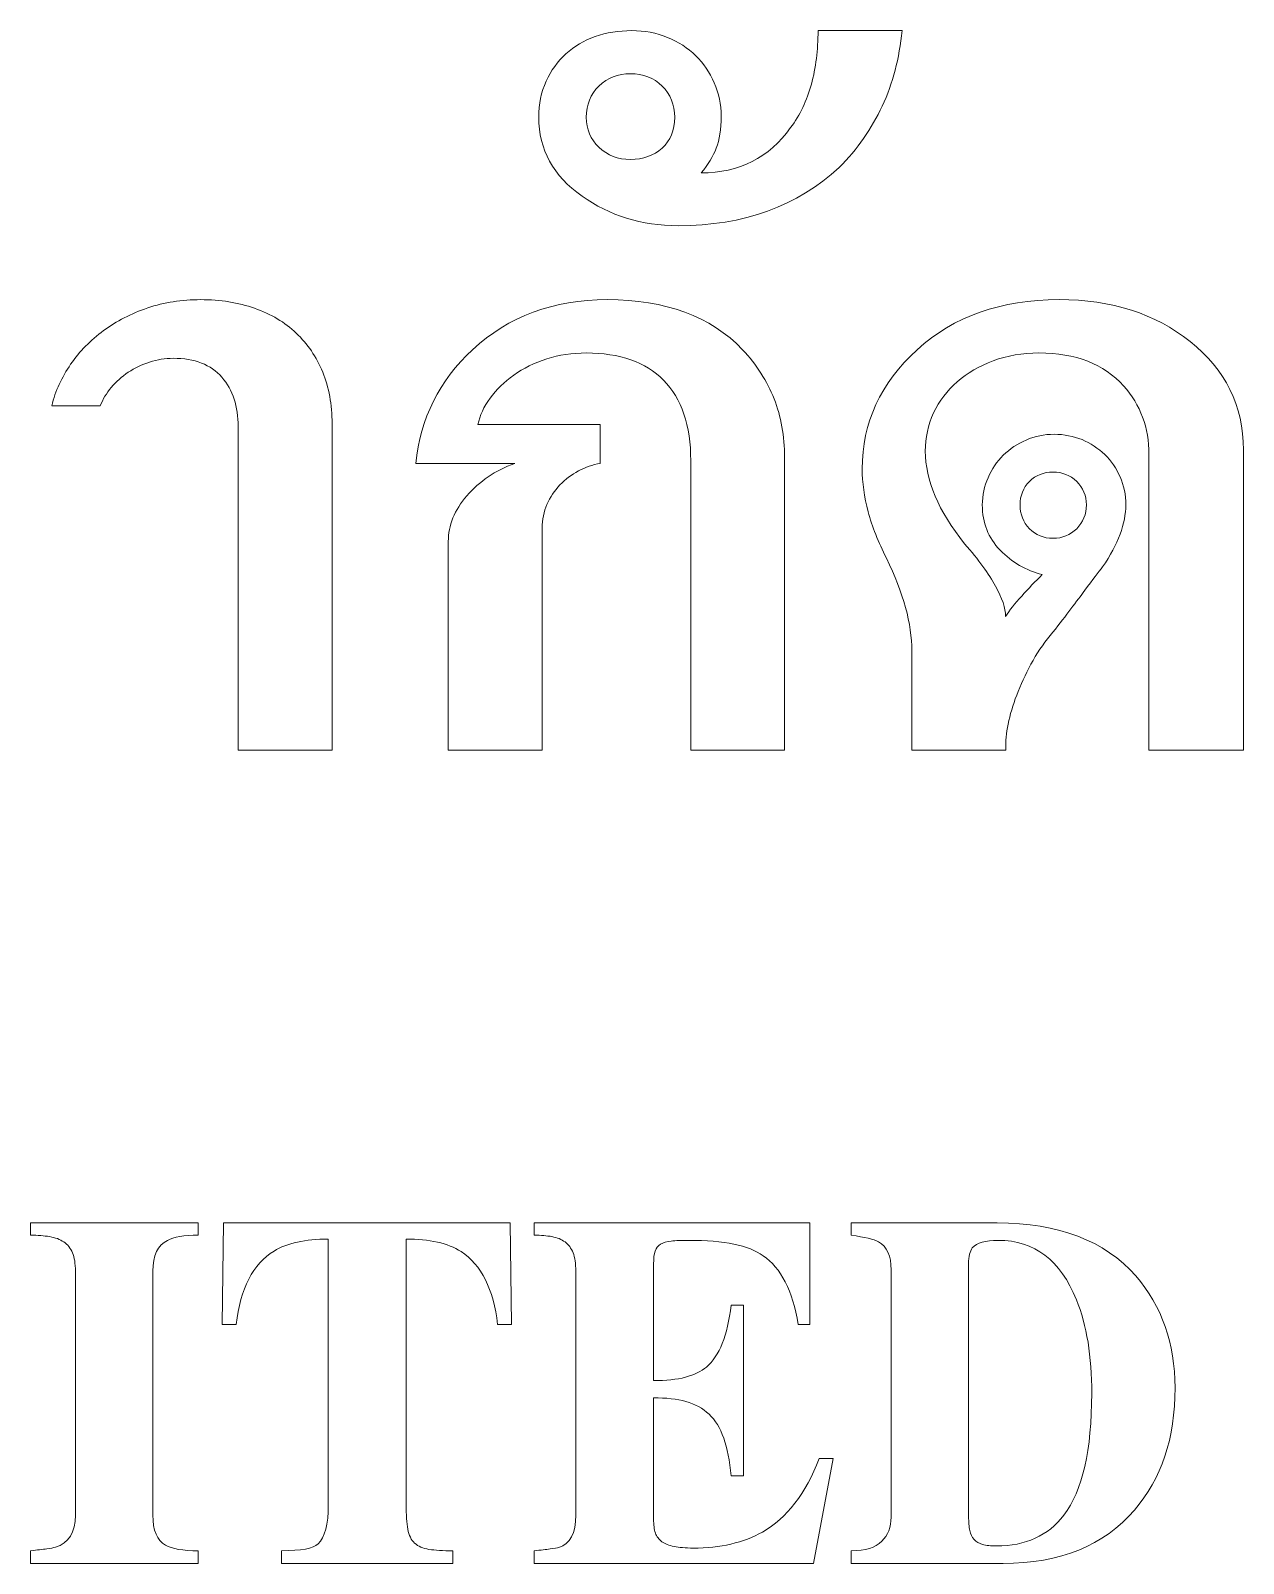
# Model space of a CAD drawing. Header units: millimetres. Extents: x -900 to 690, y -288 to -9.
# Drawn here: x 498.9 to 689.7, y -286.6 to -45.5 of the extents above; entities that cross this region are included whole.
import ezdxf

# ---------------------------------------------------------------- set-up
doc = ezdxf.new("R2010")
doc.units = ezdxf.units.MM
doc.header["$MEASUREMENT"] = 0
doc.layers.add('Layer 1', color=7, linetype='Continuous')

msp = doc.modelspace()

# ---------------------------------------------------------------- linework, layer by layer
at = {"layer": 'Layer 1', "color": 250, "lineweight": 20}
for points, knots in [([(635.9838, -45.5314), (635.5497, -49.8719), (634.508, -53.8362), (632.8586, -57.3954), (632.8586, -57.3954), (631.2092, -60.9546), (628.9521, -64.1666), (626.0874, -67.0603), (626.0874, -67.0603), (619.5188, -73.1659), (611.0693, -76.2043), (600.7389, -76.2043), (600.7389, -76.2043), (594.9805, -76.2043), (589.9455, -74.6417), (585.634, -71.5455), (585.634, -71.5455), (581.0909, -68.3914), (578.8338, -64.2534), (578.8338, -59.1606), (578.8338, -59.1606), (578.8338, -57.0771), (579.21, -55.1962), (579.9913, -53.489), (579.9913, -53.489), (580.7437, -51.8107), (581.7854, -50.3638), (583.0875, -49.1774), (583.0875, -49.1774), (584.3897, -47.991), (585.9233, -47.094), (587.6885, -46.4574), (587.6885, -46.4574), (589.4825, -45.8497), (591.3924, -45.5314), (593.4179, -45.5314), (593.4179, -45.5314), (595.4724, -45.5314), (597.3533, -45.8786), (599.0606, -46.6021), (599.0606, -46.6021), (600.7968, -47.2965), (602.2725, -48.2514), (603.5168, -49.4668), (603.5168, -49.4668), (604.7611, -50.6821), (605.7449, -52.1), (606.4394, -53.7494), (606.4394, -53.7494), (607.1628, -55.3988), (607.5101, -57.135), (607.5101, -59.0159), (607.5101, -59.0159), (607.5101, -61.0414), (607.2496, -62.7198), (606.7577, -63.993), (606.7577, -63.993), (606.2369, -65.2951), (605.4556, -66.5973), (604.3849, -67.8994), (604.3849, -67.8994), (610.3748, -67.8994), (615.0625, -65.5266), (618.4481, -60.781), (618.4481, -60.781), (619.9239, -58.8133), (620.9946, -56.5273), (621.718, -53.952), (621.718, -53.952), (622.4125, -51.4055), (622.7597, -48.5697), (622.7597, -45.5314), (622.7597, -45.5314), (622.7597, -45.5314), (635.9838, -45.5314), (635.9838, -45.5314)], [0, 0, 0, 0, 0.05, 0.05, 0.05, 0.05, 0.1, 0.1, 0.1, 0.1, 0.15, 0.15, 0.15, 0.15, 0.2, 0.2, 0.2, 0.2, 0.25, 0.25, 0.25, 0.25, 0.3, 0.3, 0.3, 0.3, 0.35, 0.35, 0.35, 0.35, 0.4, 0.4, 0.4, 0.4, 0.45, 0.45, 0.45, 0.45, 0.5, 0.5, 0.5, 0.5, 0.55, 0.55, 0.55, 0.55, 0.6, 0.6, 0.6, 0.6, 0.65, 0.65, 0.65, 0.65, 0.7, 0.7, 0.7, 0.7, 0.75, 0.75, 0.75, 0.75, 0.8, 0.8, 0.8, 0.8, 0.85, 0.85, 0.85, 0.85, 0.9, 0.9, 0.9, 0.9, 1, 1, 1, 1]), ([(600.218, -59.1606), (600.218, -57.1929), (599.5525, -55.5435), (598.2214, -54.2413), (598.2214, -54.2413), (596.8903, -52.9392), (595.2409, -52.3026), (593.2732, -52.3026), (593.2732, -52.3026), (591.2766, -52.3026), (589.6272, -52.9392), (588.2961, -54.2413), (588.2961, -54.2413), (586.965, -55.5435), (586.2995, -57.1929), (586.2995, -59.1606), (586.2995, -59.1606), (586.2995, -61.0414), (586.965, -62.604), (588.2961, -63.8772), (588.2961, -63.8772), (589.6272, -65.1505), (591.2766, -65.7871), (593.2732, -65.7871), (593.2732, -65.7871), (595.2409, -65.7871), (596.8903, -65.1794), (598.2214, -63.993), (598.2214, -63.993), (599.5525, -62.8066), (600.218, -61.2151), (600.218, -59.1606)], [0, 0, 0, 0, 0.11111111, 0.11111111, 0.11111111, 0.11111111, 0.22222222, 0.22222222, 0.22222222, 0.22222222, 0.33333333, 0.33333333, 0.33333333, 0.33333333, 0.44444444, 0.44444444, 0.44444444, 0.44444444, 0.55555556, 0.55555556, 0.55555556, 0.55555556, 0.66666667, 0.66666667, 0.66666667, 0.66666667, 0.77777778, 0.77777778, 0.77777778, 0.77777778, 1, 1, 1, 1]), ([(546.3091, -158.7027), (546.3091, -158.7027), (531.5514, -158.7027), (531.5514, -158.7027), (531.5514, -158.7027), (531.5514, -158.7027), (531.5514, -107.832), (531.5514, -107.832), (531.5514, -107.832), (531.5514, -104.6201), (530.6833, -102.0158), (528.976, -100.0481), (528.976, -100.0481), (527.2398, -98.0514), (524.6934, -97.0676), (521.3078, -97.0676), (521.3078, -97.0676), (520.0635, -97.0676), (518.8192, -97.2702), (517.6039, -97.6753), (517.6039, -97.6753), (516.3886, -98.0514), (515.289, -98.6012), (514.2473, -99.2668), (514.2473, -99.2668), (513.2345, -99.9613), (512.3374, -100.7426), (511.5851, -101.6396), (511.5851, -101.6396), (510.8327, -102.5366), (510.254, -103.5205), (509.8489, -104.5333), (509.8489, -104.5333), (509.8489, -104.5333), (502.2096, -104.5333), (502.2096, -104.5333), (502.2096, -104.5333), (502.7883, -102.2183), (503.7722, -100.0481), (505.1901, -97.9936), (505.1901, -97.9936), (506.608, -95.968), (508.3152, -94.2029), (510.3697, -92.6982), (510.3697, -92.6982), (512.3953, -91.2224), (514.7102, -90.036), (517.3145, -89.139), (517.3145, -89.139), (519.9188, -88.2709), (522.6678, -87.8368), (525.6194, -87.8368), (525.6194, -87.8368), (528.7156, -87.8368), (531.5803, -88.2998), (534.1267, -89.1968), (534.1267, -89.1968), (536.7021, -90.0939), (538.9013, -91.396), (540.6664, -93.1033), (540.6664, -93.1033), (542.4605, -94.7816), (543.8495, -96.8361), (544.8333, -99.2378), (544.8333, -99.2378), (545.8172, -101.6396), (546.3091, -104.3307), (546.3091, -107.3401), (546.3091, -107.3401), (546.3091, -107.3401), (546.3091, -158.7027), (546.3091, -158.7027)], [0, 0, 0, 0, 0.05263158, 0.05263158, 0.05263158, 0.05263158, 0.10526316, 0.10526316, 0.10526316, 0.10526316, 0.15789474, 0.15789474, 0.15789474, 0.15789474, 0.21052632, 0.21052632, 0.21052632, 0.21052632, 0.26315789, 0.26315789, 0.26315789, 0.26315789, 0.31578947, 0.31578947, 0.31578947, 0.31578947, 0.36842105, 0.36842105, 0.36842105, 0.36842105, 0.42105263, 0.42105263, 0.42105263, 0.42105263, 0.47368421, 0.47368421, 0.47368421, 0.47368421, 0.52631579, 0.52631579, 0.52631579, 0.52631579, 0.57894737, 0.57894737, 0.57894737, 0.57894737, 0.63157895, 0.63157895, 0.63157895, 0.63157895, 0.68421053, 0.68421053, 0.68421053, 0.68421053, 0.73684211, 0.73684211, 0.73684211, 0.73684211, 0.78947368, 0.78947368, 0.78947368, 0.78947368, 0.84210526, 0.84210526, 0.84210526, 0.84210526, 0.89473684, 0.89473684, 0.89473684, 0.89473684, 1, 1, 1, 1]), ([(617.4933, -158.7027), (617.4933, -158.7027), (602.7356, -158.7027), (602.7356, -158.7027), (602.7356, -158.7027), (602.7356, -158.7027), (602.7356, -113.1853), (602.7356, -113.1853), (602.7356, -113.1853), (602.7356, -107.6005), (601.3177, -103.3758), (598.4529, -100.5111), (598.4529, -100.5111), (595.6171, -97.6463), (591.566, -96.2284), (586.2995, -96.2284), (586.2995, -96.2284), (584.1004, -96.2284), (582.0169, -96.5467), (580.0782, -97.1544), (580.0782, -97.1544), (578.1394, -97.791), (576.4032, -98.6302), (574.8985, -99.7008), (574.8985, -99.7008), (573.3938, -100.7715), (572.1495, -101.9868), (571.1657, -103.3469), (571.1657, -103.3469), (570.1818, -104.6779), (569.5452, -106.0669), (569.2558, -107.4848), (569.2558, -107.4848), (569.2558, -107.4848), (588.4987, -107.4848), (588.4987, -107.4848), (588.4987, -107.4848), (588.4987, -107.4848), (588.4987, -113.5904), (588.4987, -113.5904), (588.4987, -113.5904), (587.3123, -113.8219), (586.1838, -114.1981), (585.0842, -114.7768), (585.0842, -114.7768), (583.9846, -115.3556), (583.0008, -116.079), (582.1616, -116.976), (582.1616, -116.976), (581.2935, -117.8731), (580.628, -118.9148), (580.1071, -120.0433), (580.1071, -120.0433), (579.6152, -121.1718), (579.3547, -122.4161), (579.3547, -123.7761), (579.3547, -123.7761), (579.3547, -123.7761), (579.3547, -158.7027), (579.3547, -158.7027), (579.3547, -158.7027), (579.3547, -158.7027), (564.597, -158.7027), (564.597, -158.7027), (564.597, -158.7027), (564.597, -158.7027), (564.597, -125.8885), (564.597, -125.8885), (564.597, -125.8885), (564.597, -123.3421), (565.5809, -120.9403), (567.5196, -118.6833), (567.5196, -118.6833), (569.4873, -116.4262), (571.9759, -114.719), (575.0432, -113.5904), (575.0432, -113.5904), (575.0432, -113.5904), (559.5042, -113.5904), (559.5042, -113.5904), (559.5042, -113.5904), (560.1987, -106.5299), (563.1502, -100.5689), (568.4167, -95.7076), (568.4167, -95.7076), (574.0593, -90.47), (581.1199, -87.8368), (589.5983, -87.8368), (589.5983, -87.8368), (598.7712, -87.8368), (605.8607, -90.47), (610.8957, -95.7076), (610.8957, -95.7076), (613.0949, -98.0804), (614.7443, -100.6557), (615.8439, -103.4337), (615.8439, -103.4337), (616.9435, -106.2116), (617.4933, -109.2789), (617.4933, -112.6645), (617.4933, -112.6645), (617.4933, -112.6645), (617.4933, -158.7027), (617.4933, -158.7027)], [0, 0, 0, 0, 0.03703704, 0.03703704, 0.03703704, 0.03703704, 0.07407407, 0.07407407, 0.07407407, 0.07407407, 0.11111111, 0.11111111, 0.11111111, 0.11111111, 0.14814815, 0.14814815, 0.14814815, 0.14814815, 0.18518519, 0.18518519, 0.18518519, 0.18518519, 0.22222222, 0.22222222, 0.22222222, 0.22222222, 0.25925926, 0.25925926, 0.25925926, 0.25925926, 0.2962963, 0.2962963, 0.2962963, 0.2962963, 0.33333333, 0.33333333, 0.33333333, 0.33333333, 0.37037037, 0.37037037, 0.37037037, 0.37037037, 0.40740741, 0.40740741, 0.40740741, 0.40740741, 0.44444444, 0.44444444, 0.44444444, 0.44444444, 0.48148148, 0.48148148, 0.48148148, 0.48148148, 0.51851852, 0.51851852, 0.51851852, 0.51851852, 0.55555556, 0.55555556, 0.55555556, 0.55555556, 0.59259259, 0.59259259, 0.59259259, 0.59259259, 0.62962963, 0.62962963, 0.62962963, 0.62962963, 0.66666667, 0.66666667, 0.66666667, 0.66666667, 0.7037037, 0.7037037, 0.7037037, 0.7037037, 0.74074074, 0.74074074, 0.74074074, 0.74074074, 0.77777778, 0.77777778, 0.77777778, 0.77777778, 0.81481481, 0.81481481, 0.81481481, 0.81481481, 0.85185185, 0.85185185, 0.85185185, 0.85185185, 0.88888889, 0.88888889, 0.88888889, 0.88888889, 0.92592593, 0.92592593, 0.92592593, 0.92592593, 1, 1, 1, 1]), ([(689.6613, -158.7027), (689.6613, -158.7027), (674.8168, -158.7027), (674.8168, -158.7027), (674.8168, -158.7027), (674.8168, -158.7027), (674.8168, -112.1725), (674.8168, -112.1725), (674.8168, -112.1725), (674.8168, -107.9767), (673.4857, -104.3886), (670.8235, -101.4081), (670.8235, -101.4081), (667.7273, -97.9646), (663.3, -96.2284), (657.5126, -96.2284), (657.5126, -96.2284), (654.9083, -96.2284), (652.5066, -96.6335), (650.3074, -97.4438), (650.3074, -97.4438), (648.1082, -98.2829), (646.2273, -99.3825), (644.6358, -100.7715), (644.6358, -100.7715), (643.0443, -102.1315), (641.829, -103.7809), (640.9319, -105.6618), (640.9319, -105.6618), (640.0638, -107.5716), (639.6298, -109.5682), (639.6298, -111.6517), (639.6298, -111.6517), (639.6298, -116.2237), (641.6843, -121.085), (645.8222, -126.2358), (645.8222, -126.2358), (648.0214, -128.7822), (649.6419, -130.9814), (650.6836, -132.8912), (650.6836, -132.8912), (651.7253, -134.7721), (652.2462, -136.3636), (652.2462, -137.6657), (652.2462, -137.6657), (652.8538, -136.7108), (653.7219, -135.6402), (654.7926, -134.4538), (654.7926, -134.4538), (655.8632, -133.2674), (656.9628, -132.1388), (658.0335, -131.0682), (658.0335, -131.0682), (655.4871, -130.4316), (653.2589, -129.1584), (651.407, -127.2485), (651.407, -127.2485), (649.5261, -125.3098), (648.6001, -122.937), (648.6001, -120.1301), (648.6001, -120.1301), (648.6001, -118.5965), (648.8895, -117.1786), (649.4972, -115.8475), (649.4972, -115.8475), (650.0759, -114.5164), (650.8861, -113.33), (651.8989, -112.3172), (651.8989, -112.3172), (652.9406, -111.3044), (654.127, -110.4942), (655.516, -109.9155), (655.516, -109.9155), (656.905, -109.3078), (658.3518, -109.0184), (659.8854, -109.0184), (659.8854, -109.0184), (661.477, -109.0184), (662.9527, -109.3078), (664.2838, -109.8576), (664.2838, -109.8576), (665.6438, -110.4363), (666.8302, -111.2176), (667.872, -112.2015), (667.872, -112.2015), (668.8847, -113.1853), (669.695, -114.3717), (670.2737, -115.7317), (670.2737, -115.7317), (670.8814, -117.0628), (671.1707, -118.5386), (671.1707, -120.1301), (671.1707, -120.1301), (671.1707, -123.0238), (669.9554, -126.2647), (667.5247, -129.8818), (667.5247, -129.8818), (666.8881, -130.6631), (665.9621, -131.9073), (664.7179, -133.5567), (664.7179, -133.5567), (663.4736, -135.2351), (661.8242, -137.4342), (659.7118, -140.1543), (659.7118, -140.1543), (658.5254, -141.4854), (657.4837, -142.9901), (656.5867, -144.5816), (656.5867, -144.5816), (655.6896, -146.2021), (654.9083, -147.8225), (654.2428, -149.443), (654.2428, -149.443), (653.6062, -151.0345), (653.1143, -152.5681), (652.767, -154.0439), (652.767, -154.0439), (652.4198, -155.5197), (652.2751, -156.8508), (652.2751, -158.0372), (652.2751, -158.0372), (652.2751, -158.0372), (652.2751, -158.7027), (652.2751, -158.7027), (652.2751, -158.7027), (652.2751, -158.7027), (637.5174, -158.7027), (637.5174, -158.7027), (637.5174, -158.7027), (637.5174, -158.7027), (637.5174, -143.1058), (637.5174, -143.1058), (637.5174, -143.1058), (637.5174, -138.8232), (636.1863, -133.9618), (633.5241, -128.5218), (633.5241, -128.5218), (632.222, -125.9753), (631.2671, -123.5446), (630.6305, -121.2008), (630.6305, -121.2008), (630.0228, -118.8569), (629.7045, -116.5998), (629.7045, -114.4585), (629.7045, -114.4585), (629.7045, -107.2244), (632.5982, -100.974), (638.3566, -95.7076), (638.3566, -95.7076), (644.115, -90.47), (651.5517, -87.8368), (660.6667, -87.8368), (660.6667, -87.8368), (668.9716, -87.8368), (675.8295, -90.036), (681.2696, -94.4344), (681.2696, -94.4344), (686.8544, -98.8038), (689.6613, -104.4754), (689.6613, -111.4781), (689.6613, -111.4781), (689.6613, -111.4781), (689.6613, -158.7027), (689.6613, -158.7027)], [0, 0, 0, 0, 0.02380952, 0.02380952, 0.02380952, 0.02380952, 0.04761905, 0.04761905, 0.04761905, 0.04761905, 0.07142857, 0.07142857, 0.07142857, 0.07142857, 0.0952381, 0.0952381, 0.0952381, 0.0952381, 0.11904762, 0.11904762, 0.11904762, 0.11904762, 0.14285714, 0.14285714, 0.14285714, 0.14285714, 0.16666667, 0.16666667, 0.16666667, 0.16666667, 0.19047619, 0.19047619, 0.19047619, 0.19047619, 0.21428571, 0.21428571, 0.21428571, 0.21428571, 0.23809524, 0.23809524, 0.23809524, 0.23809524, 0.26190476, 0.26190476, 0.26190476, 0.26190476, 0.28571429, 0.28571429, 0.28571429, 0.28571429, 0.30952381, 0.30952381, 0.30952381, 0.30952381, 0.33333333, 0.33333333, 0.33333333, 0.33333333, 0.35714286, 0.35714286, 0.35714286, 0.35714286, 0.38095238, 0.38095238, 0.38095238, 0.38095238, 0.4047619, 0.4047619, 0.4047619, 0.4047619, 0.42857143, 0.42857143, 0.42857143, 0.42857143, 0.45238095, 0.45238095, 0.45238095, 0.45238095, 0.47619048, 0.47619048, 0.47619048, 0.47619048, 0.5, 0.5, 0.5, 0.5, 0.52380952, 0.52380952, 0.52380952, 0.52380952, 0.54761905, 0.54761905, 0.54761905, 0.54761905, 0.57142857, 0.57142857, 0.57142857, 0.57142857, 0.5952381, 0.5952381, 0.5952381, 0.5952381, 0.61904762, 0.61904762, 0.61904762, 0.61904762, 0.64285714, 0.64285714, 0.64285714, 0.64285714, 0.66666667, 0.66666667, 0.66666667, 0.66666667, 0.69047619, 0.69047619, 0.69047619, 0.69047619, 0.71428571, 0.71428571, 0.71428571, 0.71428571, 0.73809524, 0.73809524, 0.73809524, 0.73809524, 0.76190476, 0.76190476, 0.76190476, 0.76190476, 0.78571429, 0.78571429, 0.78571429, 0.78571429, 0.80952381, 0.80952381, 0.80952381, 0.80952381, 0.83333333, 0.83333333, 0.83333333, 0.83333333, 0.85714286, 0.85714286, 0.85714286, 0.85714286, 0.88095238, 0.88095238, 0.88095238, 0.88095238, 0.9047619, 0.9047619, 0.9047619, 0.9047619, 0.92857143, 0.92857143, 0.92857143, 0.92857143, 0.95238095, 0.95238095, 0.95238095, 0.95238095, 1, 1, 1, 1]), ([(664.9783, -120.1301), (664.9783, -118.6544), (664.4574, -117.4101), (663.4447, -116.4262), (663.4447, -116.4262), (662.4319, -115.4424), (661.1876, -114.9505), (659.7118, -114.9505), (659.7118, -114.9505), (658.2361, -114.9505), (657.0207, -115.4424), (656.0079, -116.4262), (656.0079, -116.4262), (655.0241, -117.4101), (654.5322, -118.6544), (654.5322, -120.1301), (654.5322, -120.1301), (654.5322, -121.577), (655.0241, -122.8212), (656.0079, -123.863), (656.0079, -123.863), (657.0207, -124.8757), (658.2361, -125.3677), (659.7118, -125.3677), (659.7118, -125.3677), (661.1876, -125.3677), (662.4319, -124.8757), (663.4447, -123.863), (663.4447, -123.863), (664.4574, -122.8212), (664.9783, -121.577), (664.9783, -120.1301)], [0, 0, 0, 0, 0.11111111, 0.11111111, 0.11111111, 0.11111111, 0.22222222, 0.22222222, 0.22222222, 0.22222222, 0.33333333, 0.33333333, 0.33333333, 0.33333333, 0.44444444, 0.44444444, 0.44444444, 0.44444444, 0.55555556, 0.55555556, 0.55555556, 0.55555556, 0.66666667, 0.66666667, 0.66666667, 0.66666667, 0.77777778, 0.77777778, 0.77777778, 0.77777778, 1, 1, 1, 1]), ([(525.2675, -286.5911), (525.2675, -286.5911), (498.8959, -286.5911), (498.8959, -286.5911), (498.8959, -286.5911), (498.8959, -286.5911), (498.8959, -284.6119), (498.8959, -284.6119), (498.8959, -284.6119), (499.9405, -284.5019), (500.7835, -284.3919), (501.4249, -284.3003), (501.4249, -284.3003), (502.0663, -284.227), (502.5245, -284.1354), (502.8177, -284.0621), (502.8177, -284.0621), (504.8886, -283.4206), (505.9332, -281.7346), (505.9332, -279.0223), (505.9332, -279.0223), (505.9332, -279.0223), (505.9332, -240.6286), (505.9332, -240.6286), (505.9332, -240.6286), (505.9332, -239.4557), (505.7866, -238.4844), (505.475, -237.7514), (505.475, -237.7514), (505.1818, -237.0183), (504.7237, -236.4502), (504.1006, -236.047), (504.1006, -236.047), (503.4958, -235.6255), (502.7627, -235.3506), (501.8831, -235.204), (501.8831, -235.204), (501.0034, -235.0574), (500.0138, -234.9841), (498.8959, -234.9841), (498.8959, -234.9841), (498.8959, -234.9841), (498.8959, -233.0598), (498.8959, -233.0598), (498.8959, -233.0598), (498.8959, -233.0598), (525.2675, -233.0598), (525.2675, -233.0598), (525.2675, -233.0598), (525.2675, -233.0598), (525.2675, -234.9841), (525.2675, -234.9841), (525.2675, -234.9841), (523.0134, -234.9841), (521.4006, -235.259), (520.4293, -235.7905), (520.4293, -235.7905), (518.8899, -236.5418), (518.1202, -238.1546), (518.1202, -240.6286), (518.1202, -240.6286), (518.1202, -240.6286), (518.1202, -279.0223), (518.1202, -279.0223), (518.1202, -279.0223), (518.1202, -281.3864), (518.78, -282.9625), (520.0995, -283.7505), (520.0995, -283.7505), (521.1441, -284.3186), (522.8667, -284.6119), (525.2675, -284.6119), (525.2675, -284.6119), (525.2675, -284.6119), (525.2675, -286.5911), (525.2675, -286.5911)], [0, 0, 0, 0, 0.05, 0.05, 0.05, 0.05, 0.1, 0.1, 0.1, 0.1, 0.15, 0.15, 0.15, 0.15, 0.2, 0.2, 0.2, 0.2, 0.25, 0.25, 0.25, 0.25, 0.3, 0.3, 0.3, 0.3, 0.35, 0.35, 0.35, 0.35, 0.4, 0.4, 0.4, 0.4, 0.45, 0.45, 0.45, 0.45, 0.5, 0.5, 0.5, 0.5, 0.55, 0.55, 0.55, 0.55, 0.6, 0.6, 0.6, 0.6, 0.65, 0.65, 0.65, 0.65, 0.7, 0.7, 0.7, 0.7, 0.75, 0.75, 0.75, 0.75, 0.8, 0.8, 0.8, 0.8, 0.85, 0.85, 0.85, 0.85, 0.9, 0.9, 0.9, 0.9, 1, 1, 1, 1]), ([(574.5471, -249.0038), (574.5471, -249.0038), (572.3479, -249.0038), (572.3479, -249.0038), (572.3479, -249.0038), (571.7065, -243.4692), (569.8005, -239.6573), (566.6118, -237.5681), (566.6118, -237.5681), (565.5672, -236.89), (564.321, -236.3952), (562.8732, -236.0654), (562.8732, -236.0654), (561.4254, -235.7538), (559.7944, -235.5889), (557.9617, -235.5889), (557.9617, -235.5889), (557.9617, -235.5889), (557.9617, -277.3546), (557.9617, -277.3546), (557.9617, -277.3546), (557.9617, -278.9673), (558.0534, -280.2502), (558.2366, -281.2215), (558.2366, -281.2215), (558.4016, -282.1928), (558.7681, -282.9258), (559.2995, -283.4206), (559.2995, -283.4206), (559.8493, -283.9155), (560.6007, -284.2453), (561.5537, -284.3919), (561.5537, -284.3919), (562.525, -284.5385), (563.7712, -284.6119), (565.3106, -284.6119), (565.3106, -284.6119), (565.3106, -284.6119), (565.3106, -286.5911), (565.3106, -286.5911), (565.3106, -286.5911), (565.3106, -286.5911), (538.3709, -286.5911), (538.3709, -286.5911), (538.3709, -286.5911), (538.3709, -286.5911), (538.3709, -284.6119), (538.3709, -284.6119), (538.3709, -284.6119), (541.4497, -284.6119), (543.3556, -284.2453), (544.107, -283.5306), (544.107, -283.5306), (545.1883, -282.5227), (545.7197, -280.4701), (545.7197, -277.3546), (545.7197, -277.3546), (545.7197, -277.3546), (545.7197, -235.5889), (545.7197, -235.5889), (545.7197, -235.5889), (542.1094, -235.5889), (539.2505, -236.212), (537.1796, -237.4765), (537.1796, -237.4765), (533.8626, -239.5107), (531.865, -243.3592), (531.2236, -249.0038), (531.2236, -249.0038), (531.2236, -249.0038), (529.0244, -249.0038), (529.0244, -249.0038), (529.0244, -249.0038), (529.0244, -249.0038), (529.2443, -233.0598), (529.2443, -233.0598), (529.2443, -233.0598), (529.2443, -233.0598), (574.3455, -233.0598), (574.3455, -233.0598), (574.3455, -233.0598), (574.3455, -233.0598), (574.5471, -249.0038), (574.5471, -249.0038)], [0, 0, 0, 0, 0.04545455, 0.04545455, 0.04545455, 0.04545455, 0.09090909, 0.09090909, 0.09090909, 0.09090909, 0.13636364, 0.13636364, 0.13636364, 0.13636364, 0.18181818, 0.18181818, 0.18181818, 0.18181818, 0.22727273, 0.22727273, 0.22727273, 0.22727273, 0.27272727, 0.27272727, 0.27272727, 0.27272727, 0.31818182, 0.31818182, 0.31818182, 0.31818182, 0.36363636, 0.36363636, 0.36363636, 0.36363636, 0.40909091, 0.40909091, 0.40909091, 0.40909091, 0.45454545, 0.45454545, 0.45454545, 0.45454545, 0.5, 0.5, 0.5, 0.5, 0.54545455, 0.54545455, 0.54545455, 0.54545455, 0.59090909, 0.59090909, 0.59090909, 0.59090909, 0.63636364, 0.63636364, 0.63636364, 0.63636364, 0.68181818, 0.68181818, 0.68181818, 0.68181818, 0.72727273, 0.72727273, 0.72727273, 0.72727273, 0.77272727, 0.77272727, 0.77272727, 0.77272727, 0.81818182, 0.81818182, 0.81818182, 0.81818182, 0.86363636, 0.86363636, 0.86363636, 0.86363636, 0.90909091, 0.90909091, 0.90909091, 0.90909091, 1, 1, 1, 1]), ([(625.1278, -270.1157), (625.1278, -270.1157), (622.0673, -286.5911), (622.0673, -286.5911), (622.0673, -286.5911), (622.0673, -286.5911), (578.1024, -286.5911), (578.1024, -286.5911), (578.1024, -286.5911), (578.1024, -286.5911), (578.1024, -284.6119), (578.1024, -284.6119), (578.1024, -284.6119), (579.1287, -284.5019), (579.9717, -284.4103), (580.6131, -284.3186), (580.6131, -284.3186), (581.2545, -284.227), (581.731, -284.1537), (582.0059, -284.0804), (582.0059, -284.0804), (583.7652, -283.5306), (584.6449, -281.8629), (584.6449, -279.0223), (584.6449, -279.0223), (584.6449, -279.0223), (584.6449, -240.6286), (584.6449, -240.6286), (584.6449, -240.6286), (584.6449, -239.4557), (584.4983, -238.4844), (584.2234, -237.7514), (584.2234, -237.7514), (583.9302, -237.0183), (583.5087, -236.4502), (582.9589, -236.047), (582.9589, -236.047), (582.3908, -235.6255), (581.7127, -235.3506), (580.9063, -235.204), (580.9063, -235.204), (580.1, -235.0574), (579.1653, -234.9841), (578.1024, -234.9841), (578.1024, -234.9841), (578.1024, -234.9841), (578.1024, -233.0598), (578.1024, -233.0598), (578.1024, -233.0598), (578.1024, -233.0598), (621.4809, -233.0598), (621.4809, -233.0598), (621.4809, -233.0598), (621.4809, -233.0598), (621.4809, -249.0038), (621.4809, -249.0038), (621.4809, -249.0038), (621.4809, -249.0038), (619.6482, -249.0038), (619.6482, -249.0038), (619.6482, -249.0038), (618.7502, -243.7074), (616.9176, -240.0972), (614.1137, -238.2095), (614.1137, -238.2095), (612.9774, -237.3849), (611.438, -236.7801), (609.4954, -236.3769), (609.4954, -236.3769), (607.5712, -235.992), (605.1887, -235.7905), (602.3665, -235.7905), (602.3665, -235.7905), (601.2486, -235.7905), (600.3506, -235.8271), (599.6542, -235.9004), (599.6542, -235.9004), (598.9578, -235.9737), (598.408, -236.1387), (597.9865, -236.3769), (597.9865, -236.3769), (597.5833, -236.6335), (597.2901, -237), (597.1251, -237.4765), (597.1251, -237.4765), (596.9602, -237.9713), (596.8869, -238.631), (596.8869, -239.4924), (596.8869, -239.4924), (596.8869, -239.4924), (596.8869, -257.8554), (596.8869, -257.8554), (596.8869, -257.8554), (600.7904, -257.8554), (603.5577, -257.1407), (605.2071, -255.7112), (605.2071, -255.7112), (607.2413, -253.9885), (608.5241, -250.7631), (609.0739, -245.9982), (609.0739, -245.9982), (609.0739, -245.9982), (611.0532, -245.9982), (611.0532, -245.9982), (611.0532, -245.9982), (611.0532, -245.9982), (611.0532, -272.8463), (611.0532, -272.8463), (611.0532, -272.8463), (611.0532, -272.8463), (609.0739, -272.8463), (609.0739, -272.8463), (609.0739, -272.8463), (608.854, -270.4456), (608.4692, -268.4663), (607.9194, -266.8903), (607.9194, -266.8903), (607.3512, -265.3142), (606.5815, -264.0497), (605.6102, -263.1334), (605.6102, -263.1334), (604.6206, -262.1987), (603.4111, -261.539), (601.9816, -261.1358), (601.9816, -261.1358), (600.5522, -260.7509), (598.8478, -260.5494), (596.8869, -260.5494), (596.8869, -260.5494), (596.8869, -260.5494), (596.8869, -279.6637), (596.8869, -279.6637), (596.8869, -279.6637), (596.8869, -280.5251), (596.9785, -281.2398), (597.1801, -281.8262), (597.1801, -281.8262), (597.3817, -282.3944), (597.7116, -282.8525), (598.2064, -283.1824), (598.2064, -283.1824), (598.6829, -283.5306), (599.3243, -283.7872), (600.1123, -283.9338), (600.1123, -283.9338), (600.9004, -284.0987), (601.89, -284.1903), (603.1179, -284.1903), (603.1179, -284.1903), (607.4062, -284.1903), (611.0348, -283.3473), (614.022, -281.6613), (614.022, -281.6613), (617.8522, -279.4805), (620.8211, -275.6319), (622.9286, -270.1157), (622.9286, -270.1157), (622.9286, -270.1157), (625.1278, -270.1157), (625.1278, -270.1157)], [0, 0, 0, 0, 0.02439024, 0.02439024, 0.02439024, 0.02439024, 0.04878049, 0.04878049, 0.04878049, 0.04878049, 0.07317073, 0.07317073, 0.07317073, 0.07317073, 0.09756098, 0.09756098, 0.09756098, 0.09756098, 0.12195122, 0.12195122, 0.12195122, 0.12195122, 0.14634146, 0.14634146, 0.14634146, 0.14634146, 0.17073171, 0.17073171, 0.17073171, 0.17073171, 0.19512195, 0.19512195, 0.19512195, 0.19512195, 0.2195122, 0.2195122, 0.2195122, 0.2195122, 0.24390244, 0.24390244, 0.24390244, 0.24390244, 0.26829268, 0.26829268, 0.26829268, 0.26829268, 0.29268293, 0.29268293, 0.29268293, 0.29268293, 0.31707317, 0.31707317, 0.31707317, 0.31707317, 0.34146341, 0.34146341, 0.34146341, 0.34146341, 0.36585366, 0.36585366, 0.36585366, 0.36585366, 0.3902439, 0.3902439, 0.3902439, 0.3902439, 0.41463415, 0.41463415, 0.41463415, 0.41463415, 0.43902439, 0.43902439, 0.43902439, 0.43902439, 0.46341463, 0.46341463, 0.46341463, 0.46341463, 0.48780488, 0.48780488, 0.48780488, 0.48780488, 0.51219512, 0.51219512, 0.51219512, 0.51219512, 0.53658537, 0.53658537, 0.53658537, 0.53658537, 0.56097561, 0.56097561, 0.56097561, 0.56097561, 0.58536585, 0.58536585, 0.58536585, 0.58536585, 0.6097561, 0.6097561, 0.6097561, 0.6097561, 0.63414634, 0.63414634, 0.63414634, 0.63414634, 0.65853659, 0.65853659, 0.65853659, 0.65853659, 0.68292683, 0.68292683, 0.68292683, 0.68292683, 0.70731707, 0.70731707, 0.70731707, 0.70731707, 0.73170732, 0.73170732, 0.73170732, 0.73170732, 0.75609756, 0.75609756, 0.75609756, 0.75609756, 0.7804878, 0.7804878, 0.7804878, 0.7804878, 0.80487805, 0.80487805, 0.80487805, 0.80487805, 0.82926829, 0.82926829, 0.82926829, 0.82926829, 0.85365854, 0.85365854, 0.85365854, 0.85365854, 0.87804878, 0.87804878, 0.87804878, 0.87804878, 0.90243902, 0.90243902, 0.90243902, 0.90243902, 0.92682927, 0.92682927, 0.92682927, 0.92682927, 0.95121951, 0.95121951, 0.95121951, 0.95121951, 1, 1, 1, 1]), ([(627.9684, -233.0598), (627.9684, -233.0598), (650.9496, -233.0598), (650.9496, -233.0598), (650.9496, -233.0598), (660.571, -233.0598), (667.8465, -235.8271), (672.7397, -241.38), (672.7397, -241.38), (676.8631, -246.1448), (678.9156, -252.0093), (678.9156, -258.9916), (678.9156, -258.9916), (678.9156, -266.9086), (676.7898, -273.3045), (672.5198, -278.216), (672.5198, -278.216), (667.7366, -283.8055), (660.8459, -286.5911), (651.866, -286.5911), (651.866, -286.5911), (651.866, -286.5911), (627.9684, -286.5911), (627.9684, -286.5911), (627.9684, -286.5911), (627.9684, -286.5911), (627.9684, -284.6119), (627.9684, -284.6119), (627.9684, -284.6119), (630.1859, -284.6119), (631.7986, -284.117), (632.7699, -283.1274), (632.7699, -283.1274), (633.7595, -282.1561), (634.2543, -280.8916), (634.2543, -279.3522), (634.2543, -279.3522), (634.2543, -279.3522), (634.2543, -240.4087), (634.2543, -240.4087), (634.2543, -240.4087), (634.2543, -238.2279), (633.5946, -236.7618), (632.2751, -236.0104), (632.2751, -236.0104), (631.5604, -235.6255), (630.1126, -235.2773), (627.9684, -234.9841), (627.9684, -234.9841), (627.9684, -234.9841), (627.9684, -233.0598), (627.9684, -233.0598)], [0, 0, 0, 0, 0.07142857, 0.07142857, 0.07142857, 0.07142857, 0.14285714, 0.14285714, 0.14285714, 0.14285714, 0.21428571, 0.21428571, 0.21428571, 0.21428571, 0.28571429, 0.28571429, 0.28571429, 0.28571429, 0.35714286, 0.35714286, 0.35714286, 0.35714286, 0.42857143, 0.42857143, 0.42857143, 0.42857143, 0.5, 0.5, 0.5, 0.5, 0.57142857, 0.57142857, 0.57142857, 0.57142857, 0.64285714, 0.64285714, 0.64285714, 0.64285714, 0.71428571, 0.71428571, 0.71428571, 0.71428571, 0.78571429, 0.78571429, 0.78571429, 0.78571429, 0.85714286, 0.85714286, 0.85714286, 0.85714286, 1, 1, 1, 1]), ([(665.8123, -259.853), (665.8123, -256.9574), (665.6107, -254.2817), (665.2259, -251.826), (665.2259, -251.826), (664.8227, -249.3703), (664.2179, -247.1345), (663.3932, -245.1369), (663.3932, -245.1369), (660.9008, -238.9059), (656.7957, -235.7905), (651.1146, -235.7905), (651.1146, -235.7905), (649.062, -235.7905), (647.7059, -236.1753), (647.0278, -236.9633), (647.0278, -236.9633), (646.8445, -237.2566), (646.7163, -237.6048), (646.6063, -237.9896), (646.6063, -237.9896), (646.4963, -238.3928), (646.4414, -238.8876), (646.4414, -239.4924), (646.4414, -239.4924), (646.4414, -239.4924), (646.4414, -279.2422), (646.4414, -279.2422), (646.4414, -279.2422), (646.4414, -280.1036), (646.4963, -280.8183), (646.6246, -281.4231), (646.6246, -281.4231), (646.7529, -282.0095), (646.9728, -282.486), (647.3027, -282.8342), (647.3027, -282.8342), (647.6142, -283.2007), (648.0724, -283.4573), (648.6405, -283.6222), (648.6405, -283.6222), (649.2086, -283.7872), (649.9417, -283.8605), (650.8397, -283.8605), (650.8397, -283.8605), (655.4213, -283.8605), (658.9399, -282.2478), (661.414, -279.0223), (661.414, -279.0223), (664.3462, -275.1921), (665.8123, -268.7962), (665.8123, -259.853)], [0, 0, 0, 0, 0.07142857, 0.07142857, 0.07142857, 0.07142857, 0.14285714, 0.14285714, 0.14285714, 0.14285714, 0.21428571, 0.21428571, 0.21428571, 0.21428571, 0.28571429, 0.28571429, 0.28571429, 0.28571429, 0.35714286, 0.35714286, 0.35714286, 0.35714286, 0.42857143, 0.42857143, 0.42857143, 0.42857143, 0.5, 0.5, 0.5, 0.5, 0.57142857, 0.57142857, 0.57142857, 0.57142857, 0.64285714, 0.64285714, 0.64285714, 0.64285714, 0.71428571, 0.71428571, 0.71428571, 0.71428571, 0.78571429, 0.78571429, 0.78571429, 0.78571429, 0.85714286, 0.85714286, 0.85714286, 0.85714286, 1, 1, 1, 1])]:
    msp.add_open_spline(points, degree=3, knots=knots, dxfattribs=at)

doc.saveas('drawing.dxf')
